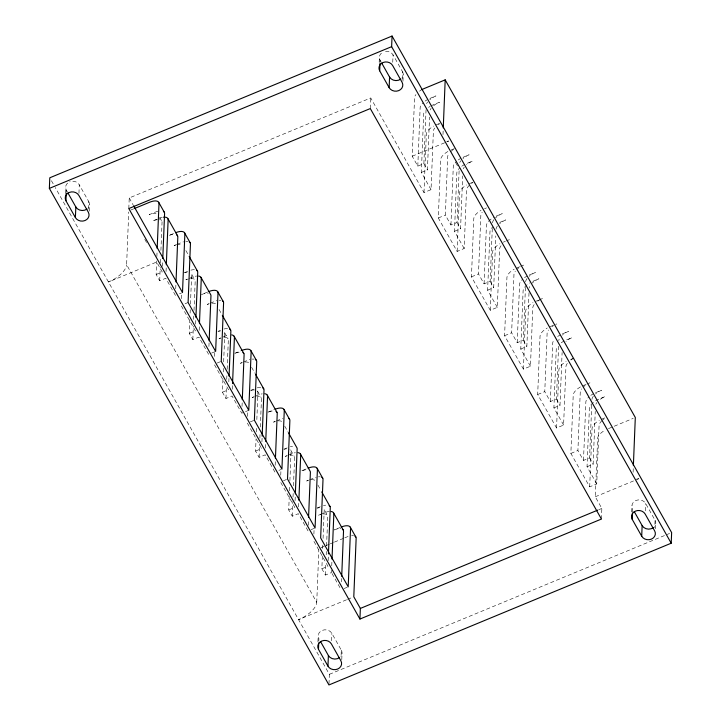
<?xml version="1.0" encoding="UTF-8"?>
<svg xmlns="http://www.w3.org/2000/svg" width="721" height="721" viewBox="0 0 721 721"><rect width="100%" height="100%" fill="white"/><g stroke="black" fill="none" stroke-linecap="round" stroke-linejoin="round"><path stroke-width="0.54" stroke-dasharray="3.6 2.7" d="M65.386 193.345L65.638 186.973M66.278 192.273L66.359 190.146A7.201 6.228 2.3 0 1 68.089 182.728M78.95 193.282L79.292 184.792A7.201 6.228 2.3 0 0 69.658 181.845M88.458 209.036L88.755 201.61L79.292 184.792M89.224 211.154L89.476 204.782M128.807 208.567L129.239 197.951L370.729 97.948L424.002 192.561L431.032 189.65L433.384 131.186A10.59 4.687 -29.4 0 1 434.763 128.005M346.513 599.8L298.575 619.645A19.782 8.751 -29.4 0 0 316.735 602.377L126.617 264.724L128.735 211.992M175.473 295.475L165.776 278.261L159.692 280.784L156.151 274.494L156.691 261.002M156.872 256.505L157.052 251.926M159.692 280.784L160.233 267.293M160.413 262.795L160.594 258.298M160.909 250.43L162.045 222.32A10.59 4.687 -29.4 0 0 159.404 219.725M162.459 266.355L162.685 260.732M166.046 271.52L166.227 267.022M175.744 288.733L175.924 284.236M181.331 298.665L181.512 294.168M208.612 354.335L198.915 337.122L192.831 339.636L189.29 333.354L189.83 319.863M190.101 313.112L190.236 309.742M190.461 304.118L191.642 274.89A10.59 4.687 -29.4 0 0 191.371 273.647L194.913 279.937M192.831 339.636L193.372 326.153M193.643 319.403L193.778 316.032M194.003 310.409L195.184 281.181A10.59 4.687 -29.4 0 0 190.614 278.549M195.643 324.09L195.824 319.592M199.185 330.371L199.366 325.874M208.928 346.468L209.108 341.97M214.516 356.399L214.696 351.902M248.781 410.276L241.751 413.196L232.054 395.982L225.97 398.497L222.429 392.206L222.969 378.714M223.24 371.973L223.429 367.476M223.654 361.852L224.781 333.751A10.59 4.687 -29.4 0 0 223.609 331.624M225.97 398.497L226.466 386.132M226.736 379.39L226.962 373.766M227.151 369.269L228.323 340.042A10.59 4.687 -29.4 0 0 223.753 337.41M228.836 381.815L228.972 378.444M232.324 389.232L232.513 384.735M242.022 406.446L242.247 400.822M247.609 416.377L247.835 410.754M274.89 472.048L265.202 454.834L259.109 457.357L255.567 451.067L256.072 438.701M256.343 431.951L256.523 427.454M256.838 419.586L257.92 392.603A10.59 4.687 -29.4 0 0 256.748 390.476M259.109 457.357L259.659 443.866M259.884 438.242L260.065 433.745M260.335 427.003L261.462 398.893A10.59 4.687 -29.4 0 0 256.892 396.271M261.93 441.802L262.111 437.305M265.472 448.092L265.698 442.469M275.161 465.306L275.341 460.809M280.748 475.238L280.983 469.614M308.029 530.908L298.341 513.694L292.257 516.209L288.715 509.927L289.256 496.436M289.481 490.812L289.662 486.315M289.887 480.691L291.059 451.463A10.59 4.687 -29.4 0 0 289.896 449.336M292.257 516.209L292.843 501.6M293.023 497.102L293.204 492.605M293.474 485.855L294.601 457.754A10.59 4.687 -29.4 0 0 290.031 455.122M295.069 500.662L295.25 496.165M298.611 506.944L298.791 502.456M308.255 525.285L308.48 519.661M313.896 534.09L314.122 528.475M316.735 602.377L318.853 549.654M317.943 641.897L318.195 635.525M318.835 640.825L318.916 638.698A7.201 6.228 2.3 0 1 322.215 630.397A7.201 6.228 2.3 0 1 331.849 633.344L341.312 650.162L341.015 657.588M331.57 570.302L331.48 572.555L325.396 575.07L321.854 568.779L322.395 555.287M322.666 548.546L322.801 545.175M323.071 538.425L324.198 510.324A10.59 4.687 -29.4 0 0 323.927 509.08L327.469 515.371M325.396 575.07L325.892 562.704M326.207 554.837L326.343 551.466M326.568 545.842L327.74 516.615A10.59 4.687 -29.4 0 0 323.17 513.983M328.163 560.641L328.388 555.017M331.75 565.805L331.93 561.308M328.983 683.887L329.371 674.333L55.265 187.523M331.552 640.771L331.849 633.344M341.484 581.892L341.619 578.521M341.781 659.706L342.033 653.334M370.306 108.565L370.729 97.948M379.174 62.357L379.39 57.049M380.021 62.348L380.111 60.222A7.201 6.228 2.3 0 1 381.842 52.804M392.738 62.303L393.044 54.868A7.201 6.228 2.3 0 0 383.41 51.921M402.21 79.112L402.507 71.685L393.044 54.868M402.967 81.23L403.228 74.858M426.048 109.664L423.885 163.622L417.801 166.145L412.205 156.214L414.557 97.75A10.59 4.687 -29.4 0 1 415.936 94.568M417.801 166.145L420.145 107.681A10.59 4.687 -29.4 0 1 423.083 102.779M431.032 189.65L421.343 172.436L423.687 113.972A10.59 4.687 -29.4 0 1 425.066 110.791M424.002 192.561L426.345 134.097A10.59 4.687 -29.4 0 1 433.6 126.058M421.343 172.436L427.427 169.913L429.545 117.072M469.461 185.135A10.59 4.687 -29.4 0 0 466.523 190.047L464.171 248.502L457.141 251.422L438.314 217.985L440.657 159.521A10.59 4.687 -29.4 0 1 447.912 151.482M442.991 134.62L443.172 130.15M459.106 170.769L457.024 222.483L450.94 224.997L445.344 215.074L447.696 156.61A10.59 4.687 -29.4 0 1 449.075 153.429M450.94 224.997L453.284 166.542A10.59 4.687 -29.4 0 1 456.222 161.639M464.171 248.502L454.482 231.288L456.826 172.833A10.59 4.687 -29.4 0 1 459.764 167.921M457.141 251.422L459.484 192.958A10.59 4.687 -29.4 0 1 466.739 184.918M454.482 231.288L460.566 228.773L462.693 175.933M501.041 245.726A10.59 4.687 -29.4 0 0 499.662 248.898L497.31 307.362L490.28 310.273L471.453 276.846L473.805 218.382A10.59 4.687 -29.4 0 1 481.051 210.334M492.29 228.503L490.163 281.343L484.079 283.858L478.492 273.926L480.835 215.471A10.59 4.687 -29.4 0 1 482.214 212.289M484.079 283.858L486.432 225.403A10.59 4.687 -29.4 0 1 493.678 217.354M497.31 307.362L487.621 290.148L489.974 231.693A10.59 4.687 -29.4 0 1 492.903 226.782M490.28 310.273L492.623 251.818A10.59 4.687 -29.4 0 1 499.878 243.77M487.621 290.148L493.705 287.625L495.787 235.911M534.18 304.577A10.59 4.687 -29.4 0 0 532.801 307.759L530.458 366.223L523.419 369.134L504.592 335.698L506.944 277.243A10.59 4.687 -29.4 0 1 514.19 269.194M525.429 287.355L523.302 340.195L517.218 342.718L511.631 332.787L513.974 274.322A10.59 4.687 -29.4 0 1 515.353 271.141M517.218 342.718L519.571 284.254A10.59 4.687 -29.4 0 1 522.5 279.351M530.458 366.223L520.76 349.009L523.113 290.545A10.59 4.687 -29.4 0 1 529.565 282.965M523.419 369.134L525.762 310.67A10.59 4.687 -29.4 0 1 533.017 302.631M520.76 349.009L526.844 346.486L529.016 292.528M567.319 363.438A10.59 4.687 -29.4 0 0 565.94 366.619L563.597 425.075L556.558 427.995L537.686 394.477L540.038 336.013A10.59 4.687 -29.4 0 1 547.284 327.974M558.568 346.215L556.441 399.055L550.357 401.579L544.77 391.647L547.113 333.183A10.59 4.687 -29.4 0 1 548.501 330.002M550.357 401.579L552.71 343.115A10.59 4.687 -29.4 0 1 554.088 339.933M563.597 425.075L553.899 407.861L556.252 349.406A10.59 4.687 -29.4 0 1 557.63 346.224M556.558 427.995L558.91 369.531A10.59 4.687 -29.4 0 1 566.156 361.491M553.899 407.861L559.983 405.346L562.11 352.506M602.017 420.568A10.59 4.687 -29.4 0 0 599.079 425.48L596.736 483.935L589.697 486.846L570.87 453.419L573.222 394.955A10.59 4.687 -29.4 0 1 580.477 386.907M591.707 405.076L589.589 457.916L583.496 460.431L577.909 450.499L580.261 392.044A10.59 4.687 -29.4 0 1 581.64 388.862M583.496 460.431L585.849 401.976A10.59 4.687 -29.4 0 1 588.787 397.064M596.736 483.935L587.038 466.721L589.39 408.266A10.59 4.687 -29.4 0 1 599.115 399.019L605.198 396.496A10.59 4.687 -29.4 0 0 599.034 400.272M589.697 486.846L592.049 428.391A10.59 4.687 -29.4 0 1 599.295 420.343M587.038 466.721L593.131 464.207L595.249 411.367M601.422 519.048L601.855 508.431L595.294 496.778L597.637 438.323A10.59 4.687 -29.4 0 1 604.892 430.275M633.11 472.273L633.335 466.685M631.695 511.973L631.947 505.601M632.542 511.964L632.668 508.774A7.201 6.228 2.3 0 1 635.967 500.473A7.201 6.228 2.3 0 1 645.601 503.42L655.065 520.238L654.767 527.664M645.304 510.847L645.601 503.42M655.569 528.718L655.786 523.41M130.771 210.045L133.764 208.811M429.869 98.444L435.953 95.92A10.59 4.687 -29.4 0 0 429.788 99.696M156.799 219.274L152.744 220.95A10.59 4.687 -29.4 0 1 157.475 219.698M173.545 233.568L168.525 235.65A10.59 4.687 -29.4 0 1 175.185 234.415M436.07 124.859L439.08 123.606M176.122 244.743L174.112 245.582A10.59 4.687 -29.4 0 1 175.762 244.978M177.132 244.329L181.151 242.662A10.59 4.687 -29.4 0 1 183.603 241.823M412.205 156.214L448.705 141.1M451.382 149.86L454.401 148.616M156.151 274.494L162.234 271.97L156.646 262.038L108.456 281.992A19.782 8.751 -29.4 0 0 126.617 264.724M184.369 272.682L188.433 270.997M463.008 157.295L469.092 154.781A10.59 4.687 -29.4 0 0 462.927 158.548M179.493 293.808L181.503 292.978M207.693 292.005L201.664 294.501A10.59 4.687 -29.4 0 1 208.324 293.276M469.209 183.711L473.228 182.053M185.081 303.739L188.1 302.496M209.261 303.604L207.251 304.433A10.59 4.687 -29.4 0 1 208.901 303.829M210.271 303.19L214.29 301.522A10.59 4.687 -29.4 0 1 216.742 300.684M438.314 217.985L445.344 215.074M484.53 208.72L486.54 207.891M189.29 333.354L195.373 330.831L181.061 305.407M218.526 331.119L220.554 330.281M496.147 216.156L502.231 213.632A10.59 4.687 -29.4 0 0 495.444 217.976M499.689 222.447L505.772 219.923A10.59 4.687 -29.4 0 0 499.608 223.699M211.623 353.083L215.642 351.424M234.803 353.362L240.832 350.866M503.348 242.157L505.358 241.328M506.367 240.904L509.387 239.66M217.219 363.014L221.239 361.347M242.409 362.465L240.399 363.294A10.59 4.687 -29.4 0 1 242.049 362.69M243.41 362.041L247.429 360.383A10.59 4.687 -29.4 0 1 249.881 359.545M471.453 276.846L478.492 273.926M516.66 267.996L519.679 266.743M520.679 266.328L523.698 265.085M222.429 392.206L228.512 389.691L214.2 364.267M250.656 390.394L253.693 389.133M529.286 275.016L535.37 272.493A10.59 4.687 -29.4 0 0 529.214 276.269M254.198 396.685L252.17 397.523A10.59 4.687 -29.4 0 1 253.819 396.92M255.207 396.262L258.253 395.009A10.59 4.687 -29.4 0 1 262.255 393.837M532.828 281.307L538.911 278.784A10.59 4.687 -29.4 0 0 532.134 283.119M267.942 412.223L273.971 409.726M535.487 301.432L538.506 300.179M539.506 299.765L542.525 298.512M250.358 421.875L254.378 420.208M275.548 421.316L273.538 422.155A10.59 4.687 -29.4 0 1 275.99 421.316M276.549 420.902L280.568 419.234A10.59 4.687 -29.4 0 1 283.029 418.396M504.592 335.698L511.631 332.787M255.567 451.067L261.66 448.543M283.795 449.255L287.85 447.57M562.425 333.868L568.518 331.354A10.59 4.687 -29.4 0 0 562.353 335.121M287.337 455.546L285.309 456.384A10.59 4.687 -29.4 0 1 287.76 455.546M288.346 455.122L291.392 453.86A10.59 4.687 -29.4 0 1 295.394 452.698M278.91 470.38L280.92 469.551M306.11 468.992L301.081 471.074A10.59 4.687 -29.4 0 1 307.741 469.849M570.635 359.455L575.664 357.373M283.497 480.736L286.516 479.483M308.687 480.177L306.677 481.006A10.59 4.687 -29.4 0 1 309.129 480.168M309.688 479.762L313.707 478.095A10.59 4.687 -29.4 0 1 316.168 477.257M582.938 385.708L585.957 384.464M586.966 384.05L589.976 382.797M288.715 509.927L294.799 507.404L280.478 481.979M316.934 508.116L320.989 506.43M595.573 392.729L601.656 390.205A10.59 4.687 -29.4 0 0 595.492 393.981M320.475 514.397L324.531 512.721A10.59 4.687 -29.4 0 1 329.254 511.468M311.048 529.656L315.068 527.997M340.258 527.439L334.22 529.935A10.59 4.687 -29.4 0 1 340.88 528.709M601.765 419.144L604.784 417.901M320.971 547.672L325.108 545.959M326.144 545.527L329.254 544.238M330.29 543.814L333.39 542.525M334.427 542.102L343.746 538.236M344.782 537.812L346.855 536.956A10.59 4.687 -29.4 0 1 348.504 536.352M608.398 428.644L633.236 418.36M570.87 453.419L577.909 450.499M321.854 568.779L327.938 566.264L313.626 540.84M344.187 588.516L347.198 587.273M347.558 599.367L352.758 597.213M595.294 496.778L638.824 478.753M598.745 509.72L601.855 508.431M329.371 674.333L669.566 533.459M549.753 326.775L556.837 323.936M537.686 394.477L544.77 391.647M455.744 162.712L457.952 166.632M380.111 60.222L381.166 62.096M423.885 163.622L427.427 169.913M457.024 222.483L460.566 228.773M490.163 281.343L493.705 287.625M523.302 340.195L526.844 346.486M556.441 399.055L559.983 405.346M589.589 457.916L593.131 464.207M185.892 250.593L188.1 254.504M219.031 309.453L221.789 314.347M251.62 367.331L254.928 373.199M284.759 426.192L288.616 433.042M317.907 485.053L320.656 489.938M159.747 217.49L161.774 221.086M224.51 332.507L228.052 338.798M257.649 391.368L261.191 397.659M290.788 450.228L294.33 456.51M129.239 197.951L133.079 204.782M144.813 239.336L147.021 243.265M247.339 423.119L261.11 447.57M332.02 573.51L341.168 589.769M66.359 190.146L67.413 192.02M51.425 180.71L54.724 186.55M602.639 420.01A10.59 4.687 -29.4 0 1 604.018 418.91M591.932 399.452A10.59 4.687 -29.4 0 1 593.311 396.271M590.787 395.405A10.59 4.687 -29.4 0 1 593.104 393.927M583.19 387.132A10.59 4.687 -29.4 0 1 585.191 385.474M351.578 535.694A10.59 4.687 -29.4 0 1 353.515 535.721M317.357 508.116A10.59 4.687 -29.4 0 1 319.628 507.692M318.448 515.245A10.59 4.687 -29.4 0 1 320.899 514.406M570.879 360.049A10.59 4.687 -29.4 0 1 573.195 358.571M561.19 342.845A10.59 4.687 -29.4 0 1 565.967 340.159L572.059 337.644A10.59 4.687 -29.4 0 0 565.895 341.412M558.793 340.591A10.59 4.687 -29.4 0 1 559.172 339.086M557.648 336.554A10.59 4.687 -29.4 0 1 559.965 335.067M537.74 301.198A10.59 4.687 -29.4 0 1 540.056 299.72M529.196 288.03A10.59 4.687 -29.4 0 1 529.575 286.516M525.654 281.74A10.59 4.687 -29.4 0 1 527.033 278.558M524.509 277.693A10.59 4.687 -29.4 0 1 526.817 276.215M516.912 269.42A10.59 4.687 -29.4 0 1 518.913 267.761M496.057 229.17A10.59 4.687 -29.4 0 1 497.436 225.988M492.515 222.879A10.59 4.687 -29.4 0 1 493.894 219.698M471.462 183.476A10.59 4.687 -29.4 0 1 472.976 182.467M461.764 166.263A10.59 4.687 -29.4 0 1 466.55 163.586L472.634 161.071A10.59 4.687 -29.4 0 0 466.469 164.839M458.223 159.981A10.59 4.687 -29.4 0 1 460.539 158.494M459.755 162.513A10.59 4.687 -29.4 0 1 460.755 160.837M450.634 151.707A10.59 4.687 -29.4 0 1 454.951 148.562M438.323 124.625A10.59 4.687 -29.4 0 1 439.837 123.606M428.625 107.411A10.59 4.687 -29.4 0 1 430.149 106.393M430.942 105.933A10.59 4.687 -29.4 0 1 433.411 104.725L439.495 102.211A10.59 4.687 -29.4 0 0 432.708 106.546M425.084 101.12A10.59 4.687 -29.4 0 1 427.4 99.642M426.616 103.653A10.59 4.687 -29.4 0 1 427.616 101.985M419.496 91.188A10.59 4.687 -29.4 0 1 421.01 90.17M318.439 476.833A10.59 4.687 -29.4 0 1 320.367 476.869M311.4 479.753A10.59 4.687 -29.4 0 1 314.807 480.249M284.218 449.255A10.59 4.687 -29.4 0 1 286.489 448.841M278.261 420.893A10.59 4.687 -29.4 0 1 281.659 421.397M251.079 390.394A10.59 4.687 -29.4 0 1 255.288 390.007M268.771 411.898A10.59 4.687 -29.4 0 1 272.673 410.961M252.152 359.121A10.59 4.687 -29.4 0 1 254.089 359.148M245.122 362.032A10.59 4.687 -29.4 0 1 249.421 363.42M217.94 331.543A10.59 4.687 -29.4 0 1 220.211 331.119M220.68 338.068A10.59 4.687 -29.4 0 0 219.022 338.672L225.114 336.148A10.59 4.687 -29.4 0 1 229.107 334.986M235.632 353.038A10.59 4.687 -29.4 0 1 241.463 352.136M219.013 300.26A10.59 4.687 -29.4 0 1 220.95 300.296M211.983 303.18A10.59 4.687 -29.4 0 1 216.282 304.568M184.801 272.682A10.59 4.687 -29.4 0 1 187.072 272.259M188.343 278.973A10.59 4.687 -29.4 0 0 185.883 279.811L191.975 277.288A10.59 4.687 -29.4 0 1 196.698 276.035M185.874 241.409A10.59 4.687 -29.4 0 1 187.811 241.436M176.564 244.743A10.59 4.687 -29.4 0 1 182.242 244.825M158.827 218.436A10.59 4.687 -29.4 0 1 162.829 217.264M595.852 404.238A10.59 4.687 -29.4 0 1 596.853 402.561M463.297 168.804A10.59 4.687 -29.4 0 1 464.297 167.128M430.149 109.943A10.59 4.687 -29.4 0 1 431.158 108.276M552.052 326.622A10.59 4.687 -29.4 0 1 553.575 325.604M157.746 211.307A10.59 4.687 -29.4 0 0 155.285 212.145L149.202 214.66A10.59 4.687 -29.4 0 1 157.331 213.903M190.885 270.159A10.59 4.687 -29.4 0 1 195.094 269.771M224.024 329.019A10.59 4.687 -29.4 0 1 228.233 328.632M257.163 387.88A10.59 4.687 -29.4 0 1 261.372 387.483M290.302 446.732A10.59 4.687 -29.4 0 1 292.573 446.317M323.441 505.592A10.59 4.687 -29.4 0 1 325.712 505.178M341.312 650.162A7.201 6.228 2.3 0 1 340.826 656.371M88.755 201.61A7.201 6.228 2.3 0 1 88.268 207.819M655.065 520.238A7.201 6.228 2.3 0 1 654.578 526.447M402.507 71.685A7.201 6.228 2.3 0 1 402.021 77.895M448.642 140.974A9.022 3.993 -29.4 0 1 446.705 141.334M638.761 478.627A9.022 3.993 -29.4 0 1 636.823 478.987"/><path stroke-width="1.08" d="M49.361 188.397L49.785 177.79L392.053 36.05L671.639 532.603L671.215 543.21L328.947 684.95L49.361 188.397L391.629 46.667L392.053 36.05M65.935 200.762A7.201 6.228 2.3 0 1 69.234 192.462A7.201 6.228 2.3 0 1 78.859 195.409L88.332 212.226A7.201 6.228 2.3 0 1 85.033 220.527A7.201 6.228 2.3 0 1 75.399 217.58L65.935 200.762L66.233 193.336M75.399 217.58L75.831 206.963L67.936 192.949M157.187 248.547L158.99 203.583A10.59 4.687 -29.4 0 0 149.698 202.213L134.755 208.396M162.775 258.478L164.586 213.515A10.59 4.687 -29.4 0 0 163.415 211.388M166.317 264.769L168.128 219.806A10.59 4.687 -29.4 0 0 163.559 217.174M176.014 281.983L177.817 237.02A10.59 4.687 -29.4 0 0 176.654 234.893M195.914 317.339L197.725 272.367A10.59 4.687 -29.4 0 0 196.554 270.249M199.456 323.63L201.267 278.657A10.59 4.687 -29.4 0 0 198.636 276.062M209.153 340.844L210.956 295.871A10.59 4.687 -29.4 0 0 210.685 294.637L200.997 277.423M229.062 376.2L230.864 331.227A10.59 4.687 -29.4 0 0 229.693 329.1M232.559 383.608L234.406 337.518A10.59 4.687 -29.4 0 0 231.774 334.923M242.292 399.704L244.095 354.732A10.59 4.687 -29.4 0 0 242.932 352.605M262.156 436.178L264.003 390.088A10.59 4.687 -29.4 0 0 262.841 387.961M265.743 441.342L267.545 396.379A10.59 4.687 -29.4 0 0 264.913 393.774M275.431 458.556L277.234 413.593A10.59 4.687 -29.4 0 0 276.071 411.466M295.34 493.912L297.142 448.94A10.59 4.687 -29.4 0 0 296.872 447.705L288.616 433.042M298.882 500.203L300.684 455.23A10.59 4.687 -29.4 0 0 298.052 452.635M308.57 517.417L310.381 472.444A10.59 4.687 -29.4 0 0 310.111 471.21L300.414 453.996M318.493 649.315A7.201 6.228 2.3 0 1 321.791 641.005A7.201 6.228 2.3 0 1 331.426 643.961L340.889 660.778A7.201 6.228 2.3 0 1 337.59 669.079A7.201 6.228 2.3 0 1 327.956 666.132L318.493 649.315L318.745 642.943M328.434 553.899L330.281 507.8A10.59 4.687 -29.4 0 0 329.118 505.673M332.02 559.063L333.823 514.091A10.59 4.687 -29.4 0 0 331.191 511.495M327.956 666.132L328.388 655.515L320.494 641.501M341.709 576.277L343.52 531.305A10.59 4.687 -29.4 0 0 342.349 529.178M379.688 70.838A7.201 6.228 2.3 0 1 382.977 62.538A7.201 6.228 2.3 0 1 392.612 65.485L402.084 82.302A7.201 6.228 2.3 0 1 398.785 90.603A7.201 6.228 2.3 0 1 389.151 87.656L379.688 70.838L379.985 63.412M359.932 619.051L128.807 208.567L370.306 108.565L601.422 519.048L359.932 619.051L360.356 608.434L353.795 596.781L356.147 538.326A10.59 4.687 -29.4 0 0 354.975 536.199M389.151 87.656L389.574 77.039L381.688 63.024M443.262 127.914L445.19 79.851L424.272 88.512A10.59 4.687 -29.4 0 0 421.812 89.71M633.38 465.568L635.309 417.504L445.19 79.851M632.245 519.39A7.201 6.228 2.3 0 1 635.534 511.081A7.201 6.228 2.3 0 1 645.169 514.037L654.641 530.854A7.201 6.228 2.3 0 1 651.342 539.155A7.201 6.228 2.3 0 1 641.708 536.208L632.245 519.39L632.497 513.019M641.708 536.208L642.141 525.591L634.246 511.577M360.356 608.434L597.709 510.153M391.629 46.667L671.215 543.21M184.585 232.865L190.173 242.797M217.724 291.726L223.312 301.648M250.863 350.577L256.46 360.509M284.002 409.438L289.599 419.37M317.141 468.299L322.738 478.221M350.289 527.15L355.877 537.082M158.719 202.34L164.316 212.271M167.858 218.562L177.546 235.776M189.199 256.46L197.455 271.132M222.338 315.32L230.594 329.993M234.136 336.274L243.833 353.488M255.477 374.181L263.733 388.844M267.275 395.135L276.972 412.349M321.755 491.893L330.02 506.566M333.562 512.856L343.25 530.07M133.628 205.755L182.503 292.564L184.855 234.1A10.59 4.687 -29.4 0 0 175.554 232.73M341.258 527.024A10.59 4.687 -29.4 0 1 350.55 528.394L348.207 586.849L320.656 537.929L323.008 479.465A10.59 4.687 -29.4 0 0 321.836 477.338M308.119 468.163A10.59 4.687 -29.4 0 1 317.411 469.533L315.068 527.997L287.517 479.068L289.869 420.604A10.59 4.687 -29.4 0 0 288.697 418.477M274.98 409.303A10.59 4.687 -29.4 0 1 284.272 410.673L281.929 469.137L254.378 420.208L256.721 361.753A10.59 4.687 -29.4 0 0 255.558 359.626M241.841 350.451A10.59 4.687 -29.4 0 1 251.133 351.821L248.781 410.276L221.239 361.347L223.582 302.892A10.59 4.687 -29.4 0 0 222.419 300.765M208.702 291.59A10.59 4.687 -29.4 0 1 217.994 292.96L215.642 351.424L188.1 302.496L190.443 244.031A10.59 4.687 -29.4 0 0 189.281 241.905M339.582 657.579A7.201 6.228 2.3 0 1 328.388 655.515M87.025 209.027A7.201 6.228 2.3 0 1 75.831 206.963M653.334 527.655A7.201 6.228 2.3 0 1 642.141 525.591M400.777 79.103A7.201 6.228 2.3 0 1 389.574 77.039"/></g></svg>
